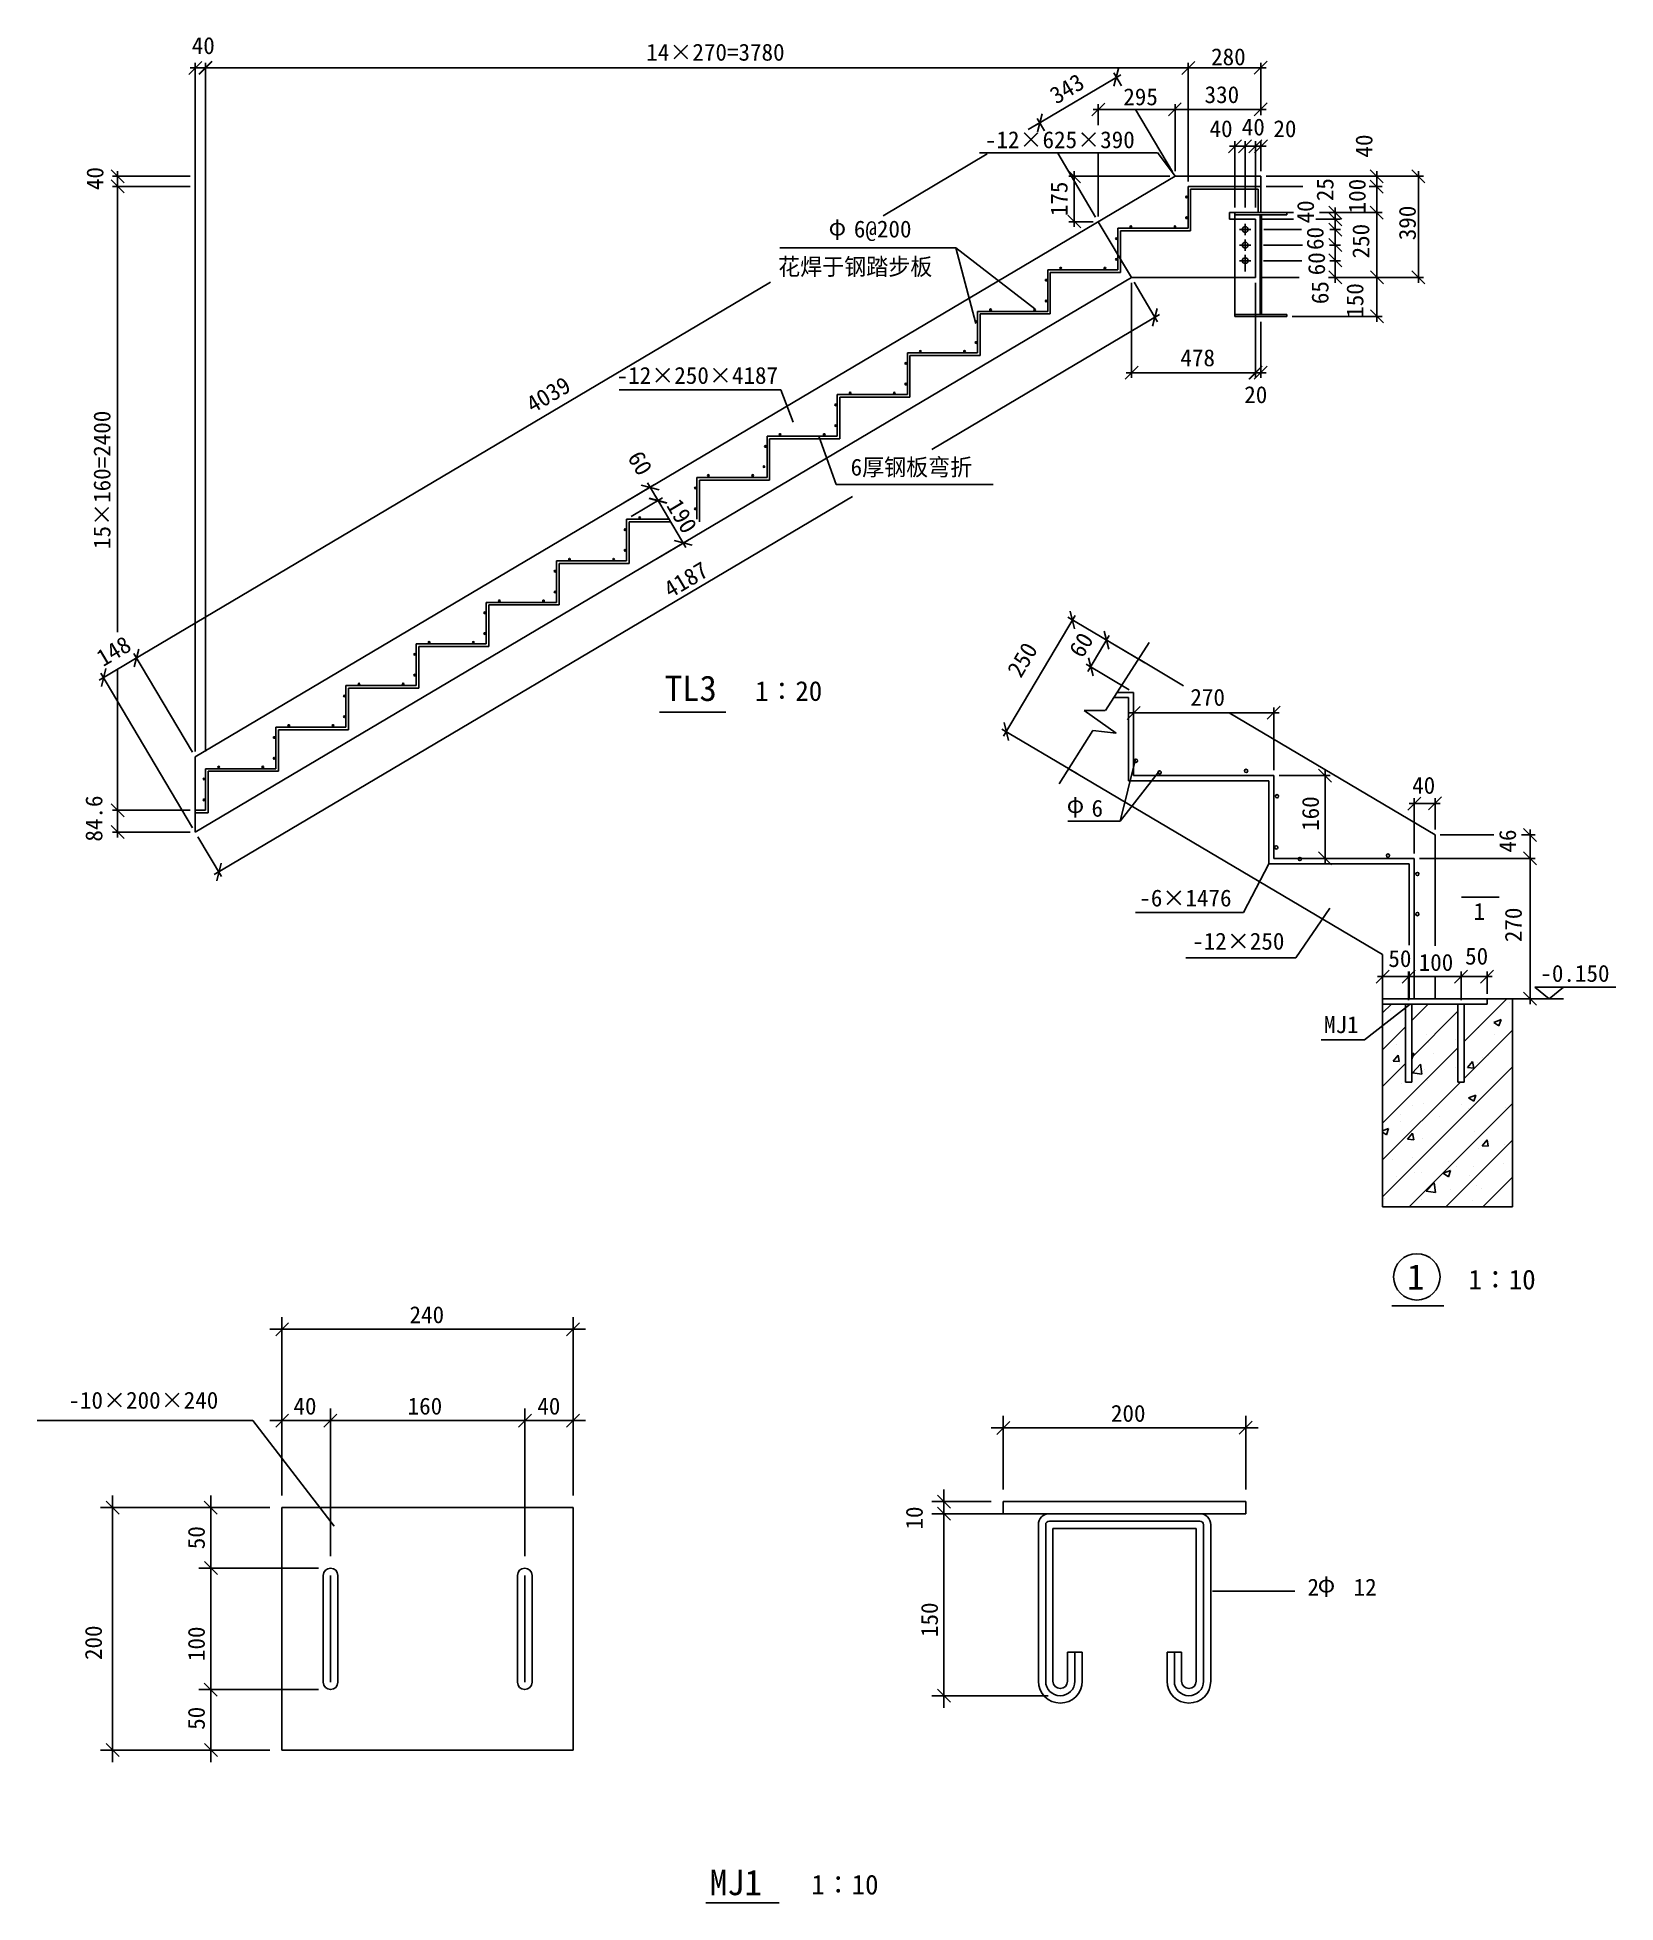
# Model space of a CAD drawing. Header units: metres. Extents: x -27763 to -12581, y 15384 to 33330.
import ezdxf

# ---------------------------------------------------------------- set-up
doc = ezdxf.new("R2010")
doc.units = ezdxf.units.M
for name, color, linetype in [('TITLE', 7, 'Continuous'), ('剖切线', 2, 'Continuous'), ('坐标线', 3, 'Continuous'), ('填满-深', 8, 'Continuous'), ('尺寸', 42, 'Continuous'), ('引线', 9, 'Continuous'), ('文字', 3, 'Continuous'), ('标题', 4, 'Continuous'), ('梁柱', 4, 'Continuous'), ('梯板', 11, 'Continuous'), ('梯梁', 4, 'Continuous'), ('虚线', 1, 'Continuous'), ('螺栓', 11, 'Continuous'), ('轴线', 6, 'Continuous'), ('钢柱', 4, 'Continuous'), ('钢筋', 2, 'Continuous'), ('零部件', 3, 'Continuous')]:
    doc.layers.add(name, color=color, linetype=linetype)

# ---------------------------------------------------------------- blocks, each defined once
blk = doc.blocks.new('_ARCHTICK')
at = {"color": 0, "linetype": 'ByBlock'}
blk.add_lwpolyline([(-0.55, -0.53), (0.52, 0.54)], dxfattribs=at)

msp = doc.modelspace()

# ---------------------------------------------------------------- linework, layer by layer
at = {"layer": '坐标线'}
for p, q in [((-17489.64, 26854.09), (-17069.93, 27508.64)), ((-17693.77, 26854.06), (-17491.46, 26854.09)), ((-17385.79, 26636.08), (-17693.77, 26854.06)), ((-17933.96, 26147.13), (-17611.05, 26662.01)), ((-17611.78, 26662.01), (-17385.79, 26636.08))]:
    msp.add_line(p, q, dxfattribs=at)
msp.add_circle((-14493.97, 21405.11), 223.03, dxfattribs=at)
at = {"layer": '填满-深'}
for p, q in [((-14039.01, 23668.01), (-13628.53, 24078.49)), ((-14823.68, 23944), (-14739.19, 24028.49)), ((-14745.63, 23969.48), (-14745.63, 23969.48)), ((-14543.68, 23870.45), (-14385.64, 24028.49)), ((-14543.68, 23516.89), (-14099.01, 23961.56)), ((-14039.01, 24021.56), (-14032.09, 24028.49)), ((-13753.67, 23852.58), (-13683.65, 23879.45)), ((-13703.93, 23819), (-13683.65, 23879.43)), ((-13605.84, 24046.32), (-13605.84, 24046.32)), ((-14823.68, 23590.45), (-14603.68, 23810.45)), ((-14404.16, 23735.85), (-14404.16, 23735.85)), ((-14126.81, 23691.17), (-14126.81, 23691.17)), ((-14106.23, 23736.73), (-14106.23, 23736.73)), ((-14039.01, 23314.46), (-13573.68, 23779.79)), ((-13899.05, 23799.87), (-13899.05, 23799.87)), ((-13753.67, 23852.58), (-13703.93, 23819.02)), ((-13748.08, 23741.03), (-13748.08, 23741.03)), ((-14823.68, 22883.34), (-14099.01, 23608.01)), ((-14722.82, 23481.61), (-14674.61, 23539.06)), ((-14689.42, 23636.63), (-14689.42, 23636.63)), ((-14663.05, 23476.35), (-14674.61, 23539.04)), ((-14543.68, 23549.32), (-14523.87, 23556.92)), ((-14543.68, 23497.89), (-14523.88, 23556.9)), ((-14377.15, 23658.21), (-14377.15, 23658.21)), ((-14334.4, 23557.88), (-14334.4, 23557.88)), ((-13866.62, 23517.17), (-13866.62, 23517.17)), ((-13800.58, 23535.33), (-13800.58, 23535.33)), ((-14823.68, 23236.89), (-14603.68, 23456.89)), ((-14823.68, 22176.23), (-13573.68, 23426.23)), ((-14722.82, 23481.61), (-14663.05, 23476.38)), ((-14657.37, 23446.11), (-14657.37, 23446.11)), ((-14536.36, 23368.96), (-14458.48, 23450.14)), ((-14536.36, 23368.96), (-14447.43, 23355.17)), ((-14447.43, 23355.15), (-14458.48, 23450.12)), ((-14449.8, 23417.06), (-14449.8, 23417.06)), ((-14416.32, 23402.96), (-14416.32, 23402.96)), ((-14123.55, 23423.56), (-14123.55, 23423.56)), ((-14011.15, 23346.62), (-14011.15, 23346.62)), ((-14005.56, 23418.86), (-13957.35, 23476.31)), ((-14005.56, 23418.86), (-13945.79, 23413.63)), ((-13945.79, 23413.6), (-13957.35, 23476.28)), ((-13911.21, 23466.98), (-13911.21, 23466.98)), ((-13589.73, 23401), (-13589.73, 23401)), ((-14823.68, 22529.79), (-14074.98, 23278.49)), ((-14640.22, 23263.8), (-14640.22, 23263.8)), ((-14389.88, 23296.76), (-14389.88, 23296.76)), ((-13996.99, 23127.43), (-13926.97, 23154.3)), ((-13947.25, 23093.85), (-13926.97, 23154.28)), ((-14567.87, 22078.49), (-13573.68, 23072.68)), ((-14533.35, 23049.57), (-14533.35, 23049.57)), ((-14428.48, 23070.06), (-14428.48, 23070.06)), ((-14067.89, 23067.11), (-14067.89, 23067.11)), ((-13999.53, 23027.02), (-13999.53, 23027.02)), ((-13996.99, 23127.43), (-13947.24, 23093.87)), ((-13923.37, 23134.08), (-13923.37, 23134.08)), ((-13642.67, 23035.35), (-13642.67, 23035.35)), ((-14823.68, 22810.09), (-14767.19, 22831.77)), ((-14823.68, 22795.77), (-14787.47, 22771.34)), ((-14787.47, 22771.32), (-14767.19, 22831.75)), ((-14652.95, 22902.35), (-14652.95, 22902.35)), ((-14651.08, 22967), (-14651.08, 22967)), ((-14274.22, 22952.21), (-14274.22, 22952.21)), ((-13935.53, 22801.19), (-13935.53, 22801.19)), ((-14584.07, 22729.42), (-14535.86, 22786.87)), ((-14584.07, 22729.42), (-14524.29, 22724.19)), ((-14524.3, 22724.16), (-14535.86, 22786.84)), ((-14440.64, 22737.17), (-14440.64, 22737.17)), ((-14214.32, 22078.49), (-13573.68, 22719.13)), ((-13905.74, 22640.94), (-13905.74, 22640.94)), ((-13866.81, 22666.66), (-13818.6, 22724.12)), ((-13866.81, 22666.66), (-13807.03, 22661.43)), ((-13807.04, 22661.41), (-13818.6, 22724.09)), ((-13655.4, 22673.9), (-13655.4, 22673.9)), ((-14728.08, 22538.58), (-14728.08, 22538.58)), ((-14537.29, 22557.8), (-14537.29, 22557.8)), ((-14194.26, 22516.02), (-14194.26, 22516.02)), ((-14109.18, 22470.44), (-14109.18, 22470.44)), ((-13947.69, 22468.29), (-13947.69, 22468.29)), ((-13660.44, 22493.47), (-13660.44, 22493.47)), ((-14692.37, 22370.34), (-14692.37, 22370.34)), ((-14517.24, 22404.25), (-14517.24, 22404.25)), ((-14452.8, 22404.27), (-14452.8, 22404.27)), ((-14403.79, 22229.32), (-14325.9, 22310.5)), ((-14314.85, 22215.51), (-14325.9, 22310.48)), ((-14240.3, 22402.28), (-14170.28, 22429.15)), ((-14240.3, 22402.28), (-14190.56, 22368.72)), ((-14190.56, 22368.7), (-14170.29, 22429.13)), ((-13983.41, 22381.7), (-13983.41, 22381.7)), ((-13918.47, 22279.49), (-13918.47, 22279.49)), ((-13860.77, 22078.49), (-13573.68, 22365.57)), ((-14800.36, 22163.38), (-14800.36, 22163.38)), ((-14452.75, 22150.77), (-14452.75, 22150.77)), ((-14403.79, 22229.32), (-14314.85, 22215.53)), ((-14168.81, 22246.53), (-14168.81, 22246.53)), ((-13959.85, 22135.4), (-13959.85, 22135.4)), ((-13869.57, 22250.88), (-13869.57, 22250.88))]:
    msp.add_line(p, q, dxfattribs=at)
at = {"layer": '尺寸'}
for p, q in [((-26094.63, 33036.38), (-26294.63, 33036.38)), ((-26244.63, 26459.04), (-26244.63, 33086.38)), ((-26194.63, 33036.38), (-16644.63, 33036.38)), ((-26144.63, 26459.04), (-26144.63, 33086.38)), ((-26144.63, 26459.04), (-26144.63, 33086.38)), ((-15944.53, 33036.38), (-16744.63, 33036.38)), ((-16694.63, 31943.94), (-16694.63, 33086.38)), ((-16694.63, 31993.94), (-16694.63, 33086.38)), ((-15994.53, 32581.28), (-15994.53, 33086.38)), ((-18164.51, 32481.89), (-17340.51, 32970.18)), ((-17335.56, 32863.75), (-17409.01, 32987.71)), ((-17558.09, 32484.15), (-17558.09, 32686.38)), ((-16820.11, 32043.94), (-16820.11, 32686.38)), ((-16820.11, 32043.94), (-16820.11, 32686.38)), ((-18078.48, 32532.87), (-18231.36, 32442.27)), ((-18075.98, 32430.57), (-18146.99, 32550.39)), ((-17608.09, 32636.38), (-16770.11, 32636.38)), ((-16845.6, 32036.95), (-17200.35, 32635.59)), ((-15944.53, 32636.38), (-16870.11, 32636.38)), ((-16244.53, 31693.94), (-16244.53, 32332.17)), ((-16144.53, 31693.94), (-16144.53, 32332.17)), ((-16144.53, 31693.94), (-16144.53, 32332.17)), ((-16044.53, 32043.94), (-16044.53, 32332.17)), ((-16044.53, 31693.94), (-16044.53, 32332.17)), ((-15994.53, 32043.94), (-15994.53, 32332.17)), ((-15994.53, 32043.94), (-15994.53, 32324.46)), ((-18625.41, 32208.76), (-19628.75, 31614.19)), ((-17583.58, 31599.64), (-17947.76, 32214.2)), ((-17558.09, 31606.62), (-17558.09, 32222.84)), ((-16294.53, 32282.17), (-16094.53, 32282.17)), ((-15994.53, 32282.17), (-16194.53, 32282.17)), ((-16044.53, 32282.17), (-16094.53, 32282.17)), ((-15994.53, 32282.17), (-15944.53, 32282.17)), ((-26294.63, 31993.94), (-27040.66, 31993.94)), ((-26990.66, 31843.94), (-26990.66, 32043.94)), ((-16870.11, 31993.94), (-17840.05, 31993.94)), ((-17790.05, 32043.94), (-17790.05, 31506.62)), ((-15944.53, 31993.94), (-14828.88, 31993.94)), ((-15944.53, 31993.94), (-14428.88, 31993.94)), ((-14878.88, 32043.94), (-14878.88, 31843.94)), ((-14478.88, 32043.94), (-14478.88, 30968.94)), ((-26294.63, 31893.94), (-27040.66, 31893.94)), ((-26294.63, 31893.94), (-27040.66, 31893.94)), ((-26990.66, 27606.05), (-26990.66, 31943.94)), ((-15944.53, 31893.94), (-15589.65, 31893.94)), ((-14952.01, 31893.94), (-14828.88, 31893.94)), ((-14878.88, 31943.94), (-14878.88, 31593.94)), ((-15969.53, 31643.94), (-15681.03, 31643.94)), ((-15430.7, 31643.94), (-14828.88, 31643.94)), ((-15278.88, 31531.44), (-15278.88, 31693.94)), ((-15278.88, 31631.44), (-15278.88, 31431.44)), ((-15228.88, 31643.94), (-14828.88, 31643.94)), ((-14878.88, 31693.94), (-14878.88, 30968.94)), ((-17608.09, 31556.62), (-17840.05, 31556.62)), ((-15994.53, 31581.44), (-15679.57, 31581.44)), ((-15966.43, 31481.44), (-15602.26, 31481.44)), ((-15464.37, 31581.44), (-15228.88, 31581.44)), ((-15329.6, 31481.44), (-15228.88, 31481.44)), ((-15278.88, 31281.44), (-15278.88, 31531.44)), ((-15969.53, 31331.44), (-15593.12, 31331.44)), ((-15335.47, 31331.44), (-15228.88, 31331.44)), ((-15278.88, 31381.44), (-15278.88, 31131.44)), ((-15278.88, 31231.44), (-15278.88, 30968.94)), ((-15969.53, 31181.44), (-15601.27, 31181.44)), ((-15331.51, 31181.44), (-15228.88, 31181.44)), ((-14878.88, 31068.94), (-14878.88, 30593.94)), ((-20710.45, 30973.18), (-26851.05, 27334.3)), ((-17239.46, 30968.94), (-17239.46, 30053.76)), ((-17213.97, 30975.92), (-16987.52, 30593.79)), ((-16044.53, 30968.94), (-16044.53, 30053.76)), ((-16044.53, 30968.94), (-16044.53, 30053.76)), ((-15994.53, 31018.94), (-15626.07, 31018.94)), ((-15969.53, 31018.94), (-15660.83, 31018.94)), ((-15343.07, 31018.94), (-14828.88, 31018.94)), ((-15331.49, 31018.94), (-14428.88, 31018.94)), ((-16969.99, 30662.3), (-19159.7, 29364.69)), ((-15994.53, 30593.94), (-15994.53, 30053.76)), ((-15694.53, 30643.94), (-14828.88, 30643.94)), ((-17289.46, 30103.76), (-15994.53, 30103.76)), ((-16094.53, 30103.76), (-15944.53, 30103.76)), ((-19921.98, 28912.97), (-26061.19, 25274.92)), ((-22128.09, 28848.47), (-21826.11, 29027.42)), ((-22051.62, 28719.43), (-21749.64, 28898.38)), ((-22051.62, 28719.43), (-21749.64, 28898.38)), ((-21767.17, 28829.87), (-21894.62, 29044.94)), ((-21818.15, 28915.9), (-21525.01, 28421.23)), ((-21809.46, 28310.79), (-21507.48, 28489.74)), ((-17781.32, 27768.54), (-18469.55, 26607.15)), ((-17119.81, 27318.42), (-17849.82, 27751.02)), ((-17657.12, 27229.99), (-17453.2, 27574.1)), ((-17109.08, 27312.06), (-17521.7, 27556.58)), ((-27169.68, 27145.49), (-26765.03, 27385.28)), ((-26270.12, 26452.05), (-26833.53, 27402.81)), ((-26270.12, 26452.05), (-26833.53, 27402.81)), ((-17262.02, 27053.98), (-17674.64, 27298.49)), ((-26270.12, 25725.56), (-27152.16, 27213.99)), ((-26990.66, 25843.94), (-26990.66, 27252.45)), ((-15819.01, 26831.69), (-17269.01, 26831.69)), ((-17219.01, 26278.49), (-17219.01, 26881.69)), ((-15869.01, 26278.49), (-15869.01, 26881.69)), ((-17757.07, 26243.06), (-18487.07, 26675.65)), ((-15819.01, 26228.49), (-15326.57, 26228.49)), ((-15376.57, 26278.49), (-15376.57, 25378.49)), ((-26294.63, 25893.94), (-27040.66, 25893.94)), ((-26294.63, 25893.94), (-27040.66, 25893.94)), ((-26990.66, 25943.94), (-26990.66, 25632.54)), ((-14569.01, 25959.01), (-14269.01, 25959.01)), ((-14519.01, 25478.49), (-14519.01, 26009.01)), ((-14319.01, 25708.69), (-14319.01, 26009.01)), ((-26294.63, 25682.54), (-27040.66, 25682.54)), ((-13404.99, 25708.69), (-13404.99, 25378.49)), ((-26219.14, 25639.53), (-25992.69, 25257.39)), ((-14269.01, 25658.69), (-13754.35, 25658.69)), ((-13486.34, 25658.69), (-13354.99, 25658.69)), ((-15819.01, 25428.49), (-15326.57, 25428.49)), ((-14469.01, 25428.49), (-13354.99, 25428.49)), ((-14269.01, 25428.49), (-13354.99, 25428.49)), ((-13404.99, 25478.49), (-13404.99, 24028.49)), ((-14065.75, 25057.39), (-13703.48, 25057.39)), ((-14523.68, 24293.68), (-14873.68, 24293.68)), ((-14823.68, 24128.49), (-14823.68, 24343.68)), ((-14019.01, 24293.68), (-14623.68, 24293.68)), ((-14573.68, 24068.49), (-14573.68, 24343.68)), ((-14573.68, 24068.49), (-14573.68, 24343.68)), ((-14119.01, 24293.68), (-13769.01, 24293.68)), ((-14069.01, 24068.49), (-14069.01, 24343.68)), ((-14069.01, 24068.49), (-14069.01, 24343.68)), ((-13819.01, 24128.49), (-13819.01, 24343.68)), ((-14469.01, 24078.49), (-13354.99, 24078.49)), ((-13360.61, 24079.4), (-13083.5, 24079.4)), ((-13360.6, 24191.71), (-13222.06, 24079.55)), ((-13360.48, 24191.53), (-12581.43, 24191.53)), ((-13222.06, 24079.55), (-13083.95, 24191.71)), ((-25410.03, 19302.9), (-25410.03, 21017.69)), ((-22608.09, 19302.9), (-22608.09, 21017.69)), ((-25526.78, 20900.94), (-22491.34, 20900.94)), ((-25410.03, 19302.9), (-25410.03, 20138.73)), ((-24943.04, 18719.17), (-24943.04, 20138.73)), ((-24943.04, 18719.17), (-24943.04, 20138.73)), ((-23075.08, 18719.17), (-23075.08, 20138.73)), ((-23075.08, 18719.17), (-23075.08, 20138.73)), ((-22608.09, 19302.9), (-22608.09, 20138.73)), ((-25526.78, 20021.98), (-24826.29, 20021.98)), ((-25059.79, 20021.98), (-22958.33, 20021.98)), ((-22491.34, 20021.98), (-23191.83, 20021.98)), ((-18589.33, 19952.23), (-16020.89, 19952.23)), ((-18472.58, 19359.22), (-18472.58, 20068.98)), ((-16137.63, 19359.22), (-16137.63, 20068.98)), ((-27039.57, 16734.46), (-27039.57, 19302.9)), ((-26094.02, 19302.9), (-26094.02, 18485.67)), ((-18589.33, 19242.48), (-19159.24, 19242.48)), ((-19042.5, 19359.22), (-19042.5, 19008.98)), ((-19042.5, 19242.48), (-19042.5, 17257.77)), ((-25526.78, 19186.16), (-27156.32, 19186.16)), ((-25526.78, 19186.16), (-26210.77, 19186.16)), ((-18589.33, 19125.73), (-19159.24, 19125.73)), ((-18145.69, 19125.73), (-19159.24, 19125.73)), ((-26094.02, 17318.2), (-26094.02, 18719.17)), ((-25059.79, 18602.42), (-26210.77, 18602.42)), ((-25059.79, 18602.42), (-26210.77, 18602.42)), ((-25059.79, 17434.94), (-26210.77, 17434.94)), ((-25059.79, 17434.94), (-26210.77, 17434.94)), ((-26094.02, 16734.46), (-26094.02, 17551.69)), ((-18040.62, 17374.51), (-19159.24, 17374.51)), ((-25526.78, 16851.21), (-27156.32, 16851.21)), ((-25526.78, 16851.21), (-26210.77, 16851.21))]:
    msp.add_line(p, q, dxfattribs=at)
at = {"layer": '引线'}
for p, q in [((-16991.17, 32219.87), (-18701.44, 32219.87)), ((-16820.11, 31993.94), (-16987.23, 32222.84)), ((-18927.19, 31306.3), (-20622.87, 31306.3)), ((-18927.19, 31306.3), (-18169.63, 30716.75)), ((-18734.63, 30575.93), (-18927.19, 31306.3)), ((-20610.53, 29938.4), (-22167.46, 29938.4)), ((-20491.78, 29628.12), (-20610.53, 29938.4)), ((-20246.9, 29493.94), (-20078.49, 29028.32)), ((-20078.49, 29028.32), (-18569.85, 29028.32)), ((-17346.32, 25789.74), (-17201.51, 26385.78)), ((-16969.01, 26274.11), (-17346.32, 25789.74)), ((-17346.32, 25789.74), (-17851.88, 25789.74)), ((-15919.01, 25378.49), (-16159.81, 24909.53)), ((-15332.51, 24952.69), (-15659.43, 24475.77)), ((-16159.81, 24909.53), (-17199.04, 24909.53)), ((-15659.43, 24475.77), (-16717.62, 24475.77)), ((-14557.9, 24028.49), (-14998.68, 23684.61)), ((-14998.68, 23684.61), (-15413.29, 23684.61)), ((-27763.42, 20023.76), (-25690.98, 20023.76)), ((-25690.98, 20023.76), (-24908.2, 19007)), ((-16458.2, 18382.17), (-15668.22, 18382.17))]:
    msp.add_line(p, q, dxfattribs=at)
at = {"layer": '文字'}
for p, q in [((-25013.09, 18532.37), (-25013.09, 17504.99)), ((-24943.04, 18532.37), (-24943.04, 17504.99)), ((-24872.99, 18532.37), (-24872.99, 17504.99)), ((-23145.13, 18532.37), (-23145.13, 17504.99)), ((-23075.08, 18532.37), (-23075.08, 17504.99)), ((-23005.03, 18532.37), (-23005.03, 17504.99))]:
    msp.add_line(p, q, dxfattribs=at)
for centre, start, end in [((-24943.04, 18532.37), 0, 180), ((-23075.08, 18532.37), 0, 180), ((-24943.04, 17504.99), 180, 0), ((-23075.08, 17504.99), 180, 0)]:
    msp.add_arc(centre, 70.05, start, end, dxfattribs=at)
at = {"layer": '标题'}
for p, q in [((-21779.16, 26837.87), (-21140.55, 26837.87)), ((-14734.68, 21125.19), (-14234.47, 21125.19)), ((-21332.85, 15384.07), (-20626.15, 15384.07))]:
    msp.add_line(p, q, dxfattribs=at)
at = {"layer": '梁柱'}
for p, q in [((-15744.53, 31643.94), (-16244.53, 31643.94)), ((-16244.53, 31643.94), (-16244.53, 31623.94)), ((-16244.53, 31623.94), (-15744.53, 31623.94)), ((-15988.28, 31623.94), (-16000.78, 31623.94)), ((-16000.78, 31623.94), (-16000.78, 30663.94)), ((-15988.28, 30663.94), (-15988.28, 31623.94)), ((-15744.53, 31623.94), (-15744.53, 31643.94)), ((-16244.53, 30643.94), (-16244.53, 30663.94)), ((-16244.53, 30663.94), (-15744.53, 30663.94)), ((-15744.53, 30643.94), (-16244.53, 30643.94)), ((-16000.78, 30663.94), (-15988.28, 30663.94)), ((-15744.53, 30663.94), (-15744.53, 30643.94)), ((-14823.68, 24028.49), (-14823.68, 24078.49)), ((-14823.68, 24078.49), (-13819.01, 24078.49)), ((-13819.01, 24078.49), (-13819.01, 24028.49)), ((-13819.01, 24028.49), (-14823.68, 24028.49))]:
    msp.add_line(p, q, dxfattribs=at)
at = {"layer": '梯板'}
for p, q in [((-16694.63, 31493.94), (-16694.63, 31893.94)), ((-16694.63, 31893.94), (-15994.53, 31893.94)), ((-16669.63, 31468.94), (-16669.63, 31868.94)), ((-16669.63, 31868.94), (-16019.53, 31868.94)), ((-16019.53, 31868.94), (-16019.53, 31643.94)), ((-17239.46, 31018.94), (-17558.09, 31556.62)), ((-17369.63, 31093.94), (-17369.63, 31493.94)), ((-17369.63, 31493.94), (-16694.63, 31493.94)), ((-17344.63, 31068.94), (-17344.63, 31468.94)), ((-17344.63, 31468.94), (-16669.63, 31468.94)), ((-18044.63, 30693.94), (-18044.63, 31093.94)), ((-18044.63, 31093.94), (-17369.63, 31093.94)), ((-18019.63, 30668.94), (-18019.63, 31068.94)), ((-18019.63, 31068.94), (-17344.63, 31068.94)), ((-18719.63, 30293.94), (-18719.63, 30693.94)), ((-18719.63, 30693.94), (-18044.63, 30693.94)), ((-18694.63, 30268.94), (-18694.63, 30668.94)), ((-18694.63, 30668.94), (-18019.63, 30668.94)), ((-19394.63, 29893.94), (-19394.63, 30293.94)), ((-19394.63, 30293.94), (-18719.63, 30293.94)), ((-19369.63, 29868.94), (-19369.63, 30268.94)), ((-19369.63, 30268.94), (-18694.63, 30268.94)), ((-20069.63, 29493.94), (-20069.63, 29893.94)), ((-20069.63, 29893.94), (-19394.63, 29893.94)), ((-20044.63, 29468.94), (-20044.63, 29868.94)), ((-20044.63, 29868.94), (-19369.63, 29868.94)), ((-20744.63, 29093.94), (-20744.63, 29493.94)), ((-20744.63, 29493.94), (-20069.63, 29493.94)), ((-20719.63, 29068.94), (-20719.63, 29468.94)), ((-20719.63, 29468.94), (-20044.63, 29468.94)), ((-21419.63, 28693.94), (-21419.63, 29093.94)), ((-21419.63, 29093.94), (-20744.63, 29093.94)), ((-21394.63, 28668.94), (-21394.63, 29068.94)), ((-21394.63, 29068.94), (-20719.63, 29068.94)), ((-22094.63, 28293.94), (-22094.63, 28693.94)), ((-22094.63, 28693.94), (-21682.95, 28693.94)), ((-22069.63, 28268.94), (-22069.63, 28668.94)), ((-22069.63, 28668.94), (-21667.66, 28668.94)), ((-22769.63, 27893.94), (-22769.63, 28293.94)), ((-22769.63, 28293.94), (-22094.63, 28293.94)), ((-22744.63, 27868.94), (-22744.63, 28268.94)), ((-22744.63, 28268.94), (-22069.63, 28268.94)), ((-23444.63, 27493.94), (-23444.63, 27893.94)), ((-23444.63, 27893.94), (-22769.63, 27893.94)), ((-23419.63, 27468.94), (-23419.63, 27868.94)), ((-23419.63, 27868.94), (-22744.63, 27868.94)), ((-22769.63, 27893.94), (-22769.63, 27893.94)), ((-24119.63, 27093.94), (-24119.63, 27493.94)), ((-24119.63, 27493.94), (-23444.63, 27493.94)), ((-24094.63, 27068.94), (-24094.63, 27468.94)), ((-24094.63, 27468.94), (-23419.63, 27468.94)), ((-24794.63, 26693.94), (-24794.63, 27093.94)), ((-24794.63, 27093.94), (-24119.63, 27093.94)), ((-24769.63, 26668.94), (-24769.63, 27068.94)), ((-24769.63, 27068.94), (-24094.63, 27068.94)), ((-17269.01, 26978.49), (-17409.77, 26978.49)), ((-17219.01, 27028.49), (-17377.72, 27028.49)), ((-17269.01, 26178.49), (-17269.01, 26978.49)), ((-17219.01, 26228.49), (-17219.01, 27028.49)), ((-25469.63, 26293.94), (-25469.63, 26693.94)), ((-25469.63, 26693.94), (-24794.63, 26693.94)), ((-25444.63, 26268.94), (-25444.63, 26668.94)), ((-25444.63, 26668.94), (-24769.63, 26668.94)), ((-26144.63, 25893.94), (-26144.63, 26293.94)), ((-26144.63, 26293.94), (-25469.63, 26293.94)), ((-26119.63, 25868.94), (-26119.63, 26268.94)), ((-26119.63, 26268.94), (-25444.63, 26268.94)), ((-15869.01, 26228.49), (-17219.01, 26228.49)), ((-15869.01, 25428.49), (-15869.01, 26228.49)), ((-15919.01, 26178.49), (-17269.01, 26178.49)), ((-15919.01, 25378.49), (-15919.01, 26178.49)), ((-26244.63, 25893.94), (-26144.63, 25893.94)), ((-26244.63, 25868.94), (-26119.63, 25868.94)), ((-14569.01, 25378.49), (-15919.01, 25378.49)), ((-14519.01, 25428.49), (-15869.01, 25428.49)), ((-14569.01, 24595.46), (-14569.01, 25378.49)), ((-14519.01, 24078.49), (-14519.01, 25428.49)), ((-14569.01, 24078.49), (-14569.01, 24342.23))]:
    msp.add_line(p, q, dxfattribs=at)
at = {"layer": '梯梁'}
for p, q in [((-26244.63, 26409.04), (-16820.11, 31993.94)), ((-16820.11, 31993.94), (-15994.53, 31993.94)), ((-15994.53, 31993.94), (-15994.53, 31643.94)), ((-16294.53, 31581.44), (-16294.53, 31643.94)), ((-16294.53, 31643.94), (-16019.53, 31643.94)), ((-16044.53, 31581.44), (-16294.53, 31581.44)), ((-16044.53, 31018.94), (-16044.53, 31581.44)), ((-26244.63, 25682.54), (-17239.46, 31018.94)), ((-17239.46, 31018.94), (-16044.53, 31018.94)), ((-16737.06, 27091.61), (-17172.03, 27349.37)), ((-14319.01, 25658.69), (-16298.81, 26831.9)), ((-26244.63, 25682.54), (-26244.63, 26409.04)), ((-14823.68, 24504.75), (-17842.21, 26293.52)), ((-14319.01, 24589.31), (-14319.01, 25658.69)), ((-14823.68, 24078.49), (-14823.68, 24504.75)), ((-14319.01, 24078.49), (-14319.01, 24293.9)), ((-14823.68, 24078.49), (-13573.68, 24078.49)), ((-14823.68, 22078.49), (-14823.68, 24078.49)), ((-13573.68, 24078.49), (-13573.68, 22078.49)), ((-13573.68, 22078.49), (-14823.68, 22078.49))]:
    msp.add_line(p, q, dxfattribs=at)
at = {"layer": '虚线'}
for p, q in [((-16000.78, 31623.94), (-16244.53, 31623.94)), ((-16244.53, 31623.94), (-16244.53, 30663.94)), ((-16000.78, 30663.94), (-16000.78, 31623.94)), ((-16244.53, 30663.94), (-16000.78, 30663.94))]:
    msp.add_line(p, q, dxfattribs=at)
at = {"layer": '螺栓'}
for p, q in [((-16199.53, 31481.44), (-16089.53, 31481.44)), ((-16144.53, 31426.44), (-16144.53, 31536.44)), ((-16199.53, 31331.44), (-16089.53, 31331.44)), ((-16144.53, 31276.44), (-16144.53, 31386.44)), ((-16144.53, 31076.44), (-16144.53, 31236.44)), ((-16199.53, 31181.44), (-16089.53, 31181.44))]:
    msp.add_line(p, q, dxfattribs=at)
for centre in [(-16144.53, 31481.44), (-16144.53, 31331.44), (-16144.53, 31181.44)]:
    msp.add_circle(centre, 27.5, dxfattribs=at)
at = {"layer": '轴线'}
for p, q in [((-16581.27, 19055.68), (-18028.94, 19055.68)), ((-18063.97, 19020.65), (-18063.97, 17514.61)), ((-16546.25, 17514.61), (-16546.25, 19020.65)), ((-17783.77, 17514.61), (-17783.77, 17794.81)), ((-16826.44, 17794.81), (-16826.44, 17514.61))]:
    msp.add_line(p, q, dxfattribs=at)
for centre, radius, start, end in [((-18028.94, 19020.65), 35.02, 90, 180), ((-16581.27, 19020.65), 35.02, 0, 90), ((-17923.87, 17514.61), 140.1, 180, 0), ((-16686.35, 17514.61), 140.1, 180, 0)]:
    msp.add_arc(centre, radius, start, end, dxfattribs=at)
at = {"layer": '钢柱'}
for p, q in [((-18472.58, 19242.48), (-16137.63, 19242.48)), ((-18472.58, 19242.48), (-18472.58, 19125.73)), ((-16137.63, 19242.48), (-16137.63, 19125.73)), ((-25410.03, 19186.16), (-22608.09, 19186.16)), ((-25410.03, 19186.16), (-25410.03, 16851.21)), ((-22608.09, 19186.16), (-22608.09, 16851.21)), ((-18472.58, 19125.73), (-16137.63, 19125.73)), ((-16581.27, 19125.73), (-18028.94, 19125.73)), ((-18134.02, 19020.65), (-18134.02, 17514.61)), ((-16616.3, 18985.63), (-17993.92, 18985.63)), ((-17993.92, 18985.63), (-17993.92, 17514.61)), ((-16616.3, 17514.61), (-16616.3, 18985.63)), ((-16476.2, 17514.61), (-16476.2, 19020.65)), ((-17853.82, 17794.81), (-17713.73, 17794.81)), ((-17853.82, 17514.61), (-17853.82, 17794.81)), ((-17713.73, 17514.61), (-17713.73, 17794.81)), ((-16896.49, 17794.81), (-16756.4, 17794.81)), ((-16896.49, 17794.81), (-16896.49, 17514.61)), ((-16756.4, 17794.81), (-16756.4, 17514.61)), ((-25410.03, 16851.21), (-22608.09, 16851.21))]:
    msp.add_line(p, q, dxfattribs=at)
for centre, radius, start, end in [((-18028.94, 19020.65), 105.07, 90, 180), ((-16581.27, 19020.65), 105.07, 0, 90), ((-17923.87, 17514.61), 210.15, 180, 0), ((-17923.87, 17514.61), 70.05, 180, 0), ((-16686.35, 17514.61), 210.15, 180, 0), ((-16686.35, 17514.61), 70.05, 180, 0)]:
    msp.add_arc(centre, radius, start, end, dxfattribs=at)
at = {"layer": '钢筋'}
for centre, radius, start, end in [((-16709.63, 31793.94), 7.81, 0, 180), ((-16709.63, 31793.94), 7.81, 180, 0), ((-16709.63, 31593.94), 7.81, 0, 180), ((-16709.63, 31593.94), 7.81, 180, 0), ((-17244.63, 31508.94), 7.81, 0, 180), ((-17244.63, 31508.94), 7.81, 180, 0), ((-16819.63, 31508.94), 7.81, 0, 180), ((-16819.63, 31508.94), 7.81, 180, 0), ((-17384.63, 31393.94), 7.81, 0, 180), ((-17384.63, 31393.94), 7.81, 180, 0), ((-17919.63, 31108.94), 7.81, 0, 180), ((-17919.63, 31108.94), 7.81, 180, 0), ((-17494.63, 31108.94), 7.81, 0, 180), ((-17494.63, 31108.94), 7.81, 180, 0), ((-17384.63, 31193.94), 7.81, 0, 180), ((-17384.63, 31193.94), 7.81, 180, 0), ((-18059.63, 30993.94), 7.81, 0, 180), ((-18059.63, 30993.94), 7.81, 180, 0), ((-18594.63, 30708.94), 7.81, 0, 180), ((-18594.63, 30708.94), 7.81, 180, 0), ((-18169.63, 30708.94), 7.81, 0, 180), ((-18169.63, 30708.94), 7.81, 180, 0), ((-18059.63, 30793.94), 7.81, 0, 180), ((-18059.63, 30793.94), 7.81, 180, 0), ((-18734.63, 30593.94), 7.81, 0, 180), ((-18734.63, 30593.94), 7.81, 180, 0), ((-18734.63, 30393.94), 7.81, 0, 180), ((-18734.63, 30393.94), 7.81, 180, 0), ((-19409.63, 30193.94), 7.81, 0, 180), ((-19409.63, 30193.94), 7.81, 180, 0), ((-19269.63, 30308.94), 7.81, 0, 180), ((-19269.63, 30308.94), 7.81, 180, 0), ((-18844.63, 30308.94), 7.81, 0, 180), ((-18844.63, 30308.94), 7.81, 180, 0), ((-19409.63, 29993.94), 7.81, 0, 180), ((-19409.63, 29993.94), 7.81, 180, 0), ((-20084.63, 29793.94), 7.81, 0, 180), ((-20084.63, 29793.94), 7.81, 180, 0), ((-19944.63, 29908.94), 7.81, 0, 180), ((-19944.63, 29908.94), 7.81, 180, 0), ((-19519.63, 29908.94), 7.81, 0, 180), ((-19519.63, 29908.94), 7.81, 180, 0), ((-20619.63, 29508.94), 7.81, 0, 180), ((-20619.63, 29508.94), 7.81, 180, 0), ((-20194.63, 29508.94), 7.81, 0, 180), ((-20194.63, 29508.94), 7.81, 180, 0), ((-20084.63, 29593.94), 7.81, 0, 180), ((-20084.63, 29593.94), 7.81, 180, 0), ((-20759.63, 29393.94), 7.81, 0, 180), ((-20759.63, 29393.94), 7.81, 180, 0), ((-21308.26, 29114.91), 7.81, 0, 180), ((-21308.26, 29114.91), 7.81, 180, 0), ((-20883.26, 29114.91), 7.81, 0, 180), ((-20883.26, 29114.91), 7.81, 180, 0), ((-20773.26, 29199.91), 7.81, 0, 180), ((-20773.26, 29199.91), 7.81, 180, 0), ((-21434.63, 28993.94), 7.81, 0, 180), ((-21434.63, 28993.94), 7.81, 180, 0), ((-21969.63, 28708.94), 7.81, 0, 180), ((-21434.63, 28793.94), 7.81, 0, 180), ((-21434.63, 28793.94), 7.81, 180, 0), ((-22109.63, 28593.94), 7.81, 0, 180), ((-22109.63, 28593.94), 7.81, 180, 0), ((-21969.63, 28708.94), 7.81, 180, 0), ((-22109.63, 28393.94), 7.81, 0, 180), ((-22109.63, 28393.94), 7.81, 180, 0), ((-22784.63, 28193.94), 7.81, 0, 180), ((-22784.63, 28193.94), 7.81, 180, 0), ((-22644.63, 28308.94), 7.81, 0, 180), ((-22644.63, 28308.94), 7.81, 180, 0), ((-22219.63, 28308.94), 7.81, 0, 180), ((-22219.63, 28308.94), 7.81, 180, 0), ((-22784.63, 27993.94), 7.81, 0, 180), ((-23319.63, 27908.94), 7.81, 0, 180), ((-23319.63, 27908.94), 7.81, 180, 0), ((-22894.63, 27908.94), 7.81, 0, 180), ((-22894.63, 27908.94), 7.81, 180, 0), ((-22784.63, 27993.94), 7.81, 180, 0), ((-23459.63, 27793.94), 7.81, 0, 180), ((-23459.63, 27793.94), 7.81, 180, 0), ((-23994.63, 27508.94), 7.81, 0, 180), ((-23994.63, 27508.94), 7.81, 180, 0), ((-23569.63, 27508.94), 7.81, 0, 180), ((-23569.63, 27508.94), 7.81, 180, 0), ((-23459.63, 27593.94), 7.81, 0, 180), ((-23459.63, 27593.94), 7.81, 180, 0), ((-24134.63, 27393.94), 7.81, 0, 180), ((-24134.63, 27393.94), 7.81, 180, 0), ((-24669.63, 27108.94), 7.81, 0, 180), ((-24669.63, 27108.94), 7.81, 180, 0), ((-24244.63, 27108.94), 7.81, 0, 180), ((-24244.63, 27108.94), 7.81, 180, 0), ((-24134.63, 27193.94), 7.81, 0, 180), ((-24134.63, 27193.94), 7.81, 180, 0), ((-24809.63, 26993.94), 7.81, 0, 180), ((-24809.63, 26993.94), 7.81, 180, 0), ((-24809.63, 26793.94), 7.81, 0, 180), ((-24809.63, 26793.94), 7.81, 180, 0), ((-25484.63, 26593.94), 7.81, 0, 180), ((-25484.63, 26593.94), 7.81, 180, 0), ((-25344.63, 26708.94), 7.81, 0, 180), ((-25344.63, 26708.94), 7.81, 180, 0), ((-24919.63, 26708.94), 7.81, 0, 180), ((-24919.63, 26708.94), 7.81, 180, 0), ((-25484.63, 26393.94), 7.81, 0, 180), ((-25484.63, 26393.94), 7.81, 180, 0), ((-17196.42, 26370.15), 15.62, 0, 180), ((-26159.63, 26193.94), 7.81, 0, 180), ((-26019.63, 26308.94), 7.81, 0, 180), ((-26019.63, 26308.94), 7.81, 180, 0), ((-25594.63, 26308.94), 7.81, 0, 180), ((-25594.63, 26308.94), 7.81, 180, 0), ((-17196.42, 26370.15), 15.62, 180, 0), ((-16969.01, 26258.49), 15.62, 0, 180), ((-16969.01, 26258.49), 15.62, 180, 0), ((-16136.59, 26273.1), 15.62, 0, 180), ((-16136.59, 26273.1), 15.62, 180, 0), ((-26159.63, 26193.94), 7.81, 180, 0), ((-15839.01, 26028.49), 15.62, 0, 180), ((-15839.01, 26028.49), 15.62, 180, 0), ((-26159.63, 25993.94), 7.81, 0, 180), ((-26159.63, 25993.94), 7.81, 180, 0), ((-15846.42, 25536.82), 15.62, 0, 180), ((-15846.42, 25536.82), 15.62, 180, 0), ((-15619.01, 25425.15), 15.62, 0, 180), ((-15619.01, 25425.15), 15.62, 180, 0), ((-14771.84, 25458.49), 15.62, 0, 180), ((-14771.84, 25458.49), 15.62, 180, 0), ((-14489.01, 25281.15), 15.62, 0, 180), ((-14489.01, 25281.15), 15.62, 180, 0), ((-14489.01, 24895.15), 15.62, 0, 180), ((-14489.01, 24895.15), 15.62, 180, 0)]:
    msp.add_arc(centre, radius, start, end, dxfattribs=at)
at = {"layer": '零部件'}
for p, q in [((-14543.68, 24028.49), (-14603.68, 24028.49)), ((-14603.68, 24028.49), (-14603.68, 23278.49)), ((-14543.68, 23278.49), (-14543.68, 24028.49)), ((-14099.01, 24028.49), (-14039.01, 24028.49)), ((-14099.01, 23278.49), (-14099.01, 24028.49)), ((-14039.01, 24028.49), (-14039.01, 23278.49)), ((-14603.68, 23278.49), (-14543.68, 23278.49)), ((-14039.01, 23278.49), (-14099.01, 23278.49))]:
    msp.add_line(p, q, dxfattribs=at)

# ---------------------------------------------------------------- block references
at = {"layer": '尺寸', "xscale": 116.75, "yscale": 116.75, "zscale": 116.75}
for p, rotation in [((-26244.63, 33036.38), 180), ((-26144.63, 33036.38), 180), ((-17383.52, 32944.69), 30.65), ((-16694.63, 33036.38), 180), ((-17558.09, 32636.38), 180), ((-18121.5, 32507.38), 210.65), ((-16244.53, 32282.17), 180), ((-15994.53, 32282.17), 180), ((-26990.66, 31993.94), 90), ((-26990.66, 31893.94), 270), ((-17790.05, 31993.94), 90), ((-14878.88, 31993.94), 90), ((-14878.88, 31893.94), 90), ((-14478.88, 31993.94), 90), ((-17790.05, 31556.62), 270), ((-15278.88, 31643.94), 90), ((-15278.88, 31581.44), 90), ((-14878.88, 31643.94), 90), ((-15278.88, 31481.44), 90), ((-15278.88, 31331.44), 270), ((-15278.88, 31181.44), 270), ((-15278.88, 31018.94), 270), ((-14878.88, 31018.94), 270), ((-14478.88, 31018.94), 270), ((-17013.01, 30636.81), 30.65), ((-14878.88, 30643.94), 270), ((-17239.46, 30103.76), 180), ((-16044.53, 30103.76), 180), ((-21869.13, 29001.93), 120.65), ((-21792.66, 28872.89), 300.65), ((-21792.66, 28872.89), 120.65), ((-21550.5, 28464.25), 300.65), ((-17806.81, 27725.53), 59.35), ((-17478.69, 27531.09), 59.35), ((-26808.04, 27359.79), 30.65), ((-17631.63, 27273), 239.35), ((-27126.67, 27170.98), 210.65), ((-17219.01, 26831.69), 180), ((-18444.06, 26650.16), 239.35), ((-15376.57, 26228.49), 90), ((-26990.66, 25893.94), 90), ((-14519.01, 25959.01), 180), ((-26990.66, 25682.54), 270), ((-13404.99, 25658.69), 90), ((-15376.57, 25428.49), 270), ((-13404.99, 25428.49), 270), ((-26018.18, 25300.41), 210.65), ((-14823.68, 24293.68), 180), ((-14573.68, 24293.68), 180), ((-13404.99, 24078.49), 270), ((-25410.03, 20900.94), 180), ((-25410.03, 20021.98), 180), ((-23075.08, 20021.98), 180), ((-18472.58, 19952.23), 180), ((-27039.57, 19186.16), 90), ((-26094.02, 19186.16), 90), ((-19042.5, 19242.48), 90), ((-19042.5, 19125.73), 270), ((-26094.02, 18602.42), 270), ((-26094.02, 17434.94), 90), ((-19042.5, 17374.51), 270), ((-27039.57, 16851.21), 270), ((-26094.02, 16851.21), 270)]:
    msp.add_blockref('_ARCHTICK', p, dxfattribs=dict(at, rotation=rotation))
for p in [(-26144.63, 33036.38), (-15994.53, 33036.38), (-16820.11, 32636.38), (-15994.53, 32636.38), (-16144.53, 32282.17), (-16044.53, 32282.17), (-16044.53, 30103.76), (-15994.53, 30103.76), (-15869.01, 26831.69), (-14319.01, 25959.01), (-14069.01, 24293.68), (-13819.01, 24293.68), (-22608.09, 20900.94), (-24943.04, 20021.98), (-22608.09, 20021.98), (-16137.63, 19952.23)]:
    msp.add_blockref('_ARCHTICK', p, dxfattribs=at)

# ---------------------------------------------------------------- texts
at = {"layer": 'TITLE'}
for p in [(-20152.27, 31423.6), (-15448, 18369.08)]:
    msp.add_text('φ', height=163, dxfattribs=at).set_placement(p)
at = {"layer": '剖切线'}
msp.add_text('1', height=163, dxfattribs=at).set_placement((-13949.55, 24839.42))
at = {"layer": '尺寸'}
for s, p in [('40', (-26278.2, 33169.37)), ('14×270=3780', (-21906.06, 33105.55)), ('280', (-16473.15, 33061.38)), ('330', (-16535.89, 32697.55)), ('295', (-17317.67, 32676.57)), ('40', (-16488.21, 32369.67)), ('40', (-16178.1, 32386.1)), ('20', (-15873.92, 32369.67)), ('478', (-16768.42, 30166.01)), ('20', (-16154.29, 29811.01)), ('270', (-16672.58, 26899.34)), ('40', (-14539.1, 26052.44)), ('50', (-14768.04, 24386.07)), ('100', (-14476.48, 24349.03)), ('50', (-14029.72, 24409.3)), ('240', (-24183.16, 20959.32)), ('40', (-25299.8, 20080.36)), ('160', (-24201.35, 20080.36)), ('40', (-22954.14, 20080.36)), ('200', (-17436.59, 20010.6))]:
    msp.add_text(s, height=163, dxfattribs=at).set_placement(p)
for s, rotation, p in [('343', 30.65, (-17961.81, 32682)), ('40', 90, (-14921.08, 32173.73)), ('40', 90, (-27127.63, 31860.37)), ('25', 90, (-15295.89, 31753.68)), ('100', 90, (-14987.09, 31636.08)), ('175', 90, (-17854.04, 31609.55)), ('40', 90, (-15483.64, 31539.69)), ('390', 90, (-14503.88, 31377.87)), ('60', 90, (-15391.36, 31284.16)), ('250', 90, (-14951.37, 31202.87)), ('60', 90, (-15377.65, 31040.75)), ('65', 90, (-15344.14, 30763.01)), ('150', 90, (-15008.37, 30632.15)), ('4039', 30.65, (-22997.65, 29709.89)), ('15×160=2400', 90, (-27060.03, 28407.51)), ('60', 300.65, (-22091.33, 29287.84)), ('190', 300.65, (-21717.8, 28826.63)), ('4187', 30.65, (-21673.97, 27930.34)), ('148', 30.65, (-27131.13, 27270.55)), ('250', 59.35, (-18303.64, 27157.3)), ('60', 59.35, (-17710.24, 27347.7)), ('84.6', 90, (-27137.63, 25592.31)), ('160', 90, (-15436.1, 25695.63)), ('46', 90, (-13540.45, 25487.15)), ('270', 90, (-13484.55, 24624.91)), ('10', 90, (-19246.8, 18973.96)), ('50', 90, (-26152.4, 18784.8)), ('150', 90, (-19100.87, 17939.91)), ('200', 90, (-27142.39, 17718.47)), ('100', 90, (-26152.4, 17708.47)), ('50', 90, (-26152.4, 17047.21))]:
    msp.add_text(s, height=163, rotation=rotation, dxfattribs=at).set_placement(p)
at = {"layer": '文字'}
for s, height, p in [('-12×625×390', 163, (-18648.86, 32263.59)), ('6@200', 163, (-19909.33, 31404.74)), ('花焊于钢踏步板', 163, (-20637.76, 31042.14)), ('-12×250×4187', 163, (-22190.97, 29996.14)), ('6厚钢板弯折', 163, (-19940.77, 29113.5)), ('TL3', 245, (-21727.39, 26945.29)), ('1∶20', 190, (-20859.86, 26946.36)), ('φ', 163, (-17862.23, 25868.06)), ('6', 163, (-17623.6, 25832.13)), ('-6×1476', 163, (-17163.55, 24968.5)), ('-12×250', 163, (-16654.98, 24552.76)), ('-0.150', 163, (-13305.97, 24243.45)), ('MJ1', 163, (-15387.27, 23750.1)), ('1', 245, (-14587.51, 21282.2)), ('1∶10', 190, (-13997.52, 21284.15)), ('-10×200×240', 163, (-27464.21, 20136.63)), ('2   12', 163, (-15545.8, 18338.54)), ('MJ1', 245, (-21294.37, 15456.27)), ('1∶10', 190, (-20318.32, 15462.98))]:
    msp.add_text(s, height=height, dxfattribs=at).set_placement(p)

doc.saveas('drawing.dxf')
